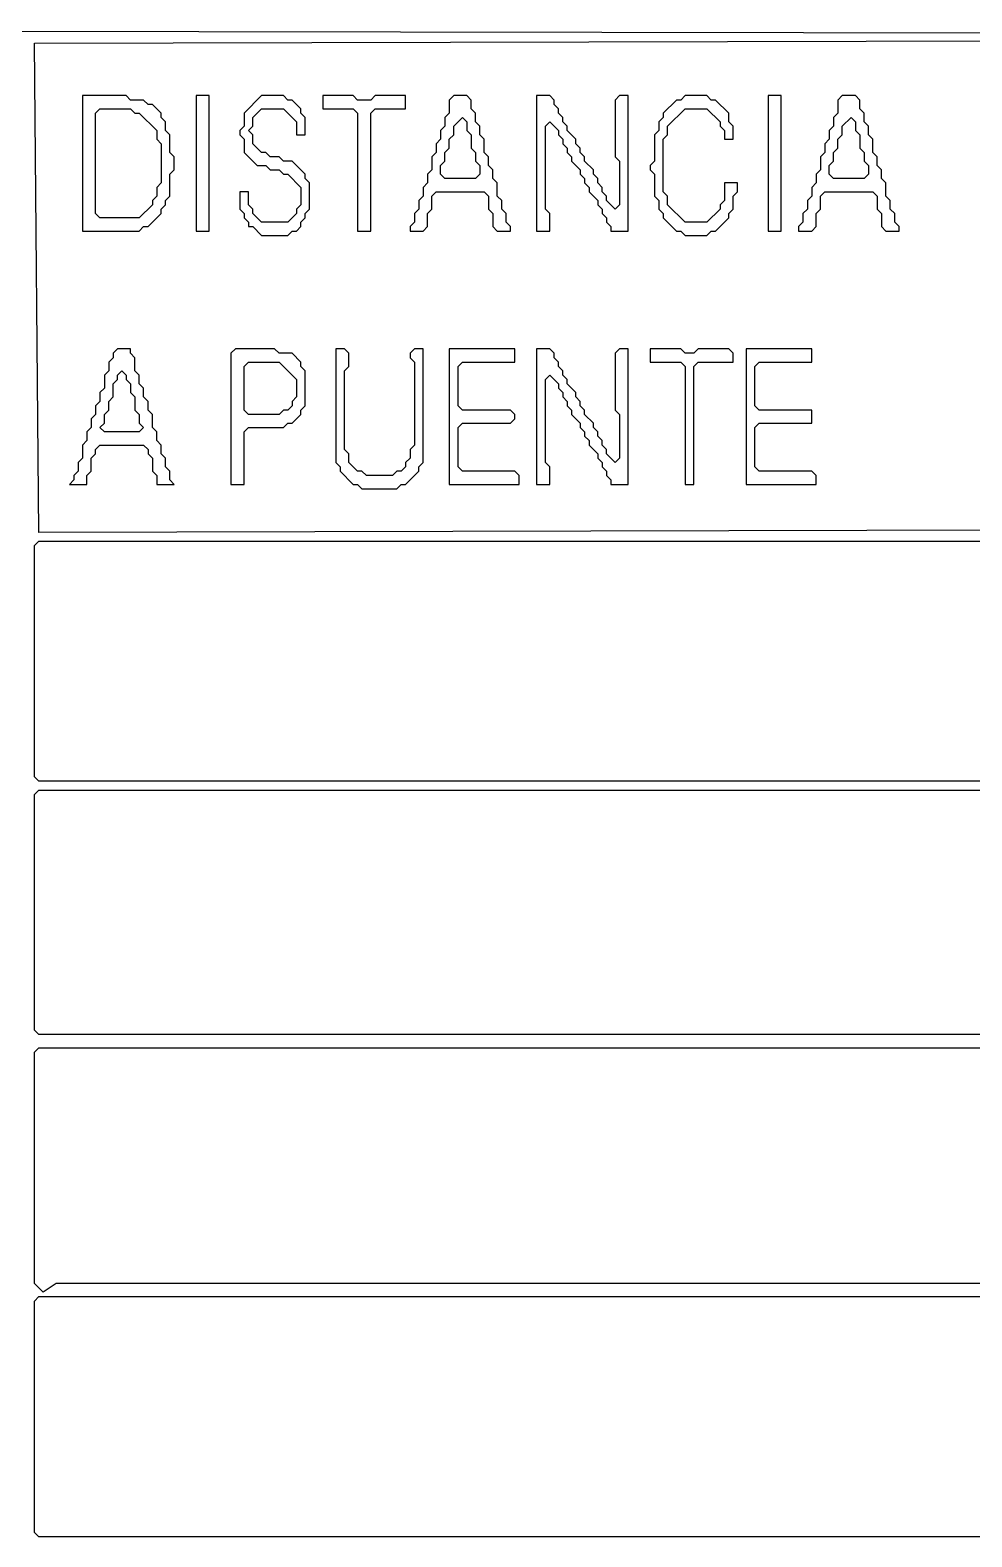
# Model space of a CAD drawing. Extents: x 17 to 323, y -435 to -5.
# Drawn here: x 210.7 to 232.27, y -193.1 to -158.6 of the extents above; entities that cross this region are included whole.
import ezdxf

# ---------------------------------------------------------------- set-up
doc = ezdxf.new("R2010")
doc.units = 0

msp = doc.modelspace()

# ---------------------------------------------------------------- linework, layer by layer
at = {"layer": 'CONTOURS'}
for p, q in [((253.9, -158.7), (187.6, -158.6)), ((210.8, -158.9), (253.5, -158.8)), ((210.9, -170.1), (210.8, -158.9)), ((211.9, -160.1), (211.9, -163.2)), ((212.9, -160.1), (211.9, -160.1)), ((212.2, -160.5), (212.3, -160.4)), ((212.3, -160.4), (213, -160.4)), ((213, -160.2), (212.9, -160.1)), ((213.3, -160.2), (213, -160.2)), ((213, -160.4), (213.1, -160.5)), ((213.4, -160.3), (213.3, -160.2)), ((213.5, -160.3), (213.4, -160.3)), ((213.7, -160.5), (213.5, -160.3)), ((214.5, -160.1), (214.5, -163.2)), ((214.8, -160.1), (214.5, -160.1)), ((214.8, -163.2), (214.8, -160.1)), ((216, -160.1), (215.6, -160.5)), ((215.8, -160.6), (216, -160.4)), ((216.5, -160.1), (216, -160.1)), ((216, -160.4), (216.5, -160.4)), ((216.6, -160.2), (216.5, -160.1)), ((216.5, -160.4), (216.8, -160.7)), ((216.7, -160.2), (216.6, -160.2)), ((216.9, -160.4), (216.7, -160.2)), ((216.9, -160.5), (216.9, -160.4)), ((217.4, -160.1), (217.4, -160.4)), ((218.1, -160.1), (217.4, -160.1)), ((217.4, -160.4), (218.1, -160.4)), ((218.2, -160.2), (218.1, -160.1)), ((218.1, -160.4), (218.2, -160.5)), ((218.5, -160.2), (218.2, -160.2)), ((218.6, -160.1), (218.5, -160.2)), ((218.5, -160.5), (218.6, -160.4)), ((219.3, -160.1), (218.6, -160.1)), ((218.6, -160.4), (219.3, -160.4)), ((219.3, -160.4), (219.3, -160.1)), ((220.4, -160.1), (220.3, -160.2)), ((220.3, -160.2), (220.3, -160.5)), ((220.7, -160.1), (220.4, -160.1)), ((220.8, -160.2), (220.7, -160.1)), ((220.8, -160.4), (220.8, -160.2)), ((220.9, -160.5), (220.8, -160.4)), ((222.3, -160.1), (222.3, -163.2)), ((222.6, -160.1), (222.3, -160.1)), ((222.7, -160.2), (222.6, -160.1)), ((222.7, -160.3), (222.7, -160.2)), ((222.8, -160.4), (222.7, -160.3)), ((222.8, -160.5), (222.8, -160.4)), ((224.2, -160.1), (224.1, -160.2)), ((224.1, -160.2), (224.1, -161.5)), ((224.4, -160.1), (224.2, -160.1)), ((224.4, -163.2), (224.4, -160.1)), ((225.5, -160.2), (225.2, -160.5)), ((225.3, -160.8), (225.7, -160.4)), ((225.6, -160.2), (225.5, -160.2)), ((225.7, -160.1), (225.6, -160.2)), ((226.2, -160.1), (225.7, -160.1)), ((225.7, -160.4), (226.2, -160.4)), ((226.3, -160.2), (226.2, -160.1)), ((226.2, -160.4), (226.5, -160.7)), ((226.4, -160.2), (226.3, -160.2)), ((226.7, -160.5), (226.4, -160.2)), ((227.6, -160.1), (227.6, -163.2)), ((227.9, -160.1), (227.6, -160.1)), ((227.9, -163.2), (227.9, -160.1)), ((229.3, -160.1), (229.2, -160.2)), ((229.2, -160.2), (229.2, -160.5)), ((229.6, -160.1), (229.3, -160.1)), ((229.7, -160.2), (229.6, -160.1)), ((229.7, -160.4), (229.7, -160.2)), ((229.8, -160.5), (229.7, -160.4)), ((212.2, -162.8), (212.2, -160.5)), ((213.1, -160.5), (213.2, -160.5)), ((213.2, -160.5), (213.6, -160.9)), ((213.7, -160.6), (213.7, -160.5)), ((213.8, -160.7), (213.7, -160.6)), ((213.8, -160.9), (213.8, -160.7)), ((215.6, -160.5), (215.6, -160.8)), ((215.8, -160.8), (215.8, -160.6)), ((216.8, -160.7), (216.8, -161)), ((217, -160.6), (216.9, -160.5)), ((217, -161), (217, -160.6)), ((218.2, -160.5), (218.2, -163.2)), ((218.5, -163.2), (218.5, -160.5)), ((220.3, -160.5), (220.2, -160.6)), ((220.2, -160.6), (220.2, -160.8)), ((220.4, -160.8), (220.6, -160.6)), ((220.6, -160.6), (220.7, -160.7)), ((220.7, -160.7), (220.7, -160.9)), ((220.9, -160.7), (220.9, -160.5)), ((221, -160.8), (220.9, -160.7)), ((222.5, -160.8), (222.6, -160.7)), ((222.6, -160.7), (222.8, -160.9)), ((222.9, -160.6), (222.8, -160.5)), ((222.9, -160.7), (222.9, -160.6)), ((223, -160.8), (222.9, -160.7)), ((225.2, -160.6), (225.1, -160.7)), ((225.1, -160.7), (225.1, -160.9)), ((225.2, -160.5), (225.2, -160.6)), ((226.5, -160.7), (226.5, -160.8)), ((226.7, -160.7), (226.7, -160.5)), ((226.8, -160.8), (226.7, -160.7)), ((229.2, -160.5), (229.1, -160.6)), ((229.1, -160.6), (229.1, -160.8)), ((229.3, -160.8), (229.5, -160.6)), ((229.5, -160.6), (229.6, -160.7)), ((229.6, -160.7), (229.6, -160.9)), ((229.8, -160.7), (229.8, -160.5)), ((229.9, -160.8), (229.8, -160.7)), ((213.6, -160.9), (213.6, -161.1)), ((213.6, -161.1), (213.7, -161.2)), ((213.9, -161), (213.8, -160.9)), ((213.9, -161.4), (213.9, -161)), ((215.6, -160.8), (215.5, -160.9)), ((215.5, -160.9), (215.5, -161)), ((215.5, -161), (215.6, -161.1)), ((215.6, -161.1), (215.6, -161.4)), ((215.7, -160.9), (215.8, -160.8)), ((215.8, -161), (215.7, -160.9)), ((215.8, -161.2), (215.8, -161)), ((216.8, -161), (217, -161)), ((220.1, -161.1), (220, -161.2)), ((220.2, -160.8), (220.1, -160.9)), ((220.1, -160.9), (220.1, -161.1)), ((220.3, -161.1), (220.4, -161)), ((220.3, -161.3), (220.3, -161.1)), ((220.4, -161), (220.4, -160.8)), ((220.7, -160.9), (220.8, -161)), ((220.8, -161), (220.8, -161.3)), ((221, -161), (221, -160.8)), ((221.1, -161.1), (221, -161)), ((221.1, -161.4), (221.1, -161.1)), ((222.5, -162.7), (222.5, -160.8)), ((222.8, -160.9), (222.8, -161)), ((222.8, -161), (222.9, -161.1)), ((222.9, -161.1), (222.9, -161.2)), ((223, -160.9), (223, -160.8)), ((223.2, -161.1), (223, -160.9)), ((223.2, -161.2), (223.2, -161.1)), ((225.1, -160.9), (225, -161)), ((225, -161), (225, -161.6)), ((225.2, -161.1), (225.3, -161)), ((225.2, -162.3), (225.2, -161.1)), ((225.3, -161), (225.3, -160.8)), ((226.5, -160.8), (226.6, -160.9)), ((226.6, -160.9), (226.6, -161.1)), ((226.6, -161.1), (226.8, -161.1)), ((226.8, -161.1), (226.8, -160.8)), ((229, -161.1), (228.9, -161.2)), ((229.1, -160.8), (229, -160.9)), ((229, -160.9), (229, -161.1)), ((229.2, -161.1), (229.3, -161)), ((229.2, -161.3), (229.2, -161.1)), ((229.3, -161), (229.3, -160.8)), ((229.6, -160.9), (229.7, -161)), ((229.7, -161), (229.7, -161.3)), ((229.9, -161), (229.9, -160.8)), ((230, -161.1), (229.9, -161)), ((230, -161.4), (230, -161.1)), ((213.7, -161.2), (213.7, -162.1)), ((214, -161.5), (213.9, -161.4)), ((215.6, -161.4), (215.9, -161.7)), ((216, -161.4), (215.8, -161.2)), ((216.1, -161.4), (216, -161.4)), ((216.2, -161.5), (216.1, -161.4)), ((220, -161.4), (219.9, -161.5)), ((220, -161.2), (220, -161.4)), ((220.2, -161.4), (220.3, -161.3)), ((220.2, -161.6), (220.2, -161.4)), ((220.8, -161.3), (220.9, -161.4)), ((220.9, -161.4), (220.9, -161.6)), ((221.2, -161.5), (221.1, -161.4)), ((222.9, -161.2), (223, -161.3)), ((223, -161.3), (223, -161.4)), ((223, -161.4), (223.1, -161.5)), ((223.3, -161.3), (223.2, -161.2)), ((223.3, -161.4), (223.3, -161.3)), ((223.4, -161.5), (223.3, -161.4)), ((228.9, -161.4), (228.8, -161.5)), ((228.9, -161.2), (228.9, -161.4)), ((229.1, -161.4), (229.2, -161.3)), ((229.1, -161.6), (229.1, -161.4)), ((229.7, -161.3), (229.8, -161.4)), ((229.8, -161.4), (229.8, -161.6)), ((230.1, -161.5), (230, -161.4)), ((213.9, -161.9), (214, -161.8)), ((214, -161.8), (214, -161.5)), ((215.9, -161.7), (216.1, -161.7)), ((216.1, -161.7), (216.2, -161.8)), ((216.4, -161.5), (216.2, -161.5)), ((216.2, -161.8), (216.4, -161.8)), ((216.5, -161.6), (216.4, -161.5)), ((216.4, -161.8), (216.5, -161.9)), ((216.7, -161.6), (216.5, -161.6)), ((217, -161.9), (216.7, -161.6)), ((219.9, -161.8), (219.8, -161.9)), ((219.9, -161.5), (219.9, -161.8)), ((220.1, -161.7), (220.2, -161.6)), ((220.1, -161.9), (220.1, -161.7)), ((220.9, -161.6), (221, -161.7)), ((221, -161.7), (221, -161.9)), ((221.2, -161.7), (221.2, -161.5)), ((221.3, -161.8), (221.2, -161.7)), ((221.3, -162), (221.3, -161.8)), ((223.1, -161.5), (223.1, -161.6)), ((223.1, -161.6), (223.3, -161.8)), ((223.3, -161.8), (223.3, -161.9)), ((223.4, -161.6), (223.4, -161.5)), ((223.6, -161.8), (223.4, -161.6)), ((223.6, -161.9), (223.6, -161.8)), ((224.1, -161.5), (224.2, -161.6)), ((224.2, -161.6), (224.2, -162.6)), ((225, -161.6), (224.9, -161.7)), ((224.9, -161.7), (224.9, -161.8)), ((224.9, -161.8), (225, -161.9)), ((228.8, -161.8), (228.7, -161.9)), ((228.8, -161.5), (228.8, -161.8)), ((229, -161.7), (229.1, -161.6)), ((229, -161.9), (229, -161.7)), ((229.8, -161.6), (229.9, -161.7)), ((229.9, -161.7), (229.9, -161.9)), ((230.1, -161.7), (230.1, -161.5)), ((230.2, -161.8), (230.1, -161.7)), ((230.2, -162), (230.2, -161.8)), ((213.7, -162.1), (213.6, -162.2)), ((213.9, -162.4), (213.9, -161.9)), ((216.5, -161.9), (216.6, -161.9)), ((216.6, -161.9), (216.9, -162.2)), ((217, -162), (217, -161.9)), ((217.1, -162.1), (217, -162)), ((217.1, -162.7), (217.1, -162.1)), ((219.8, -162.1), (219.7, -162.2)), ((219.8, -161.9), (219.8, -162.1)), ((220.2, -162), (220.1, -161.9)), ((220.9, -162), (220.2, -162)), ((221, -161.9), (220.9, -162)), ((221.4, -162.1), (221.3, -162)), ((221.4, -162.4), (221.4, -162.1)), ((223.3, -161.9), (223.4, -162)), ((223.4, -162), (223.4, -162.1)), ((223.4, -162.1), (223.5, -162.2)), ((223.7, -162), (223.6, -161.9)), ((223.7, -162.1), (223.7, -162)), ((223.8, -162.2), (223.7, -162.1)), ((225, -161.9), (225, -162.4)), ((226.9, -162.1), (226.6, -162.1)), ((226.6, -162.1), (226.6, -162.5)), ((226.9, -162.3), (226.9, -162.1)), ((228.7, -162.1), (228.6, -162.2)), ((228.7, -161.9), (228.7, -162.1)), ((229.1, -162), (229, -161.9)), ((229.8, -162), (229.1, -162)), ((229.9, -161.9), (229.8, -162)), ((230.3, -162.1), (230.2, -162)), ((230.3, -162.4), (230.3, -162.1)), ((213.6, -162.4), (213.5, -162.5)), ((213.6, -162.2), (213.6, -162.4)), ((213.8, -162.5), (213.9, -162.4)), ((215.7, -162.3), (215.5, -162.3)), ((215.5, -162.3), (215.5, -162.7)), ((215.7, -162.6), (215.7, -162.3)), ((216.9, -162.2), (216.9, -162.6)), ((219.7, -162.4), (219.6, -162.5)), ((219.7, -162.2), (219.7, -162.4)), ((219.9, -162.4), (220, -162.3)), ((219.9, -162.7), (219.9, -162.4)), ((220, -162.3), (221.1, -162.3)), ((221.1, -162.3), (221.2, -162.4)), ((221.2, -162.4), (221.2, -162.7)), ((221.5, -162.5), (221.4, -162.4)), ((223.5, -162.2), (223.5, -162.3)), ((223.5, -162.3), (223.7, -162.5)), ((223.8, -162.3), (223.8, -162.2)), ((223.9, -162.4), (223.8, -162.3)), ((223.9, -162.5), (223.9, -162.4)), ((225, -162.4), (225.1, -162.5)), ((225.3, -162.4), (225.2, -162.3)), ((225.3, -162.6), (225.3, -162.4)), ((226.8, -162.4), (226.9, -162.3)), ((226.8, -162.7), (226.8, -162.4)), ((228.6, -162.4), (228.5, -162.5)), ((228.6, -162.2), (228.6, -162.4)), ((228.8, -162.4), (228.9, -162.3)), ((228.8, -162.7), (228.8, -162.4)), ((228.9, -162.3), (230, -162.3)), ((230, -162.3), (230.1, -162.4)), ((230.1, -162.4), (230.1, -162.7)), ((230.4, -162.5), (230.3, -162.4)), ((212.3, -162.9), (212.2, -162.8)), ((213.5, -162.6), (213.2, -162.9)), ((213.4, -163.1), (213.7, -162.8)), ((213.5, -162.5), (213.5, -162.6)), ((213.7, -162.7), (213.8, -162.6)), ((213.7, -162.8), (213.7, -162.7)), ((213.8, -162.6), (213.8, -162.5)), ((215.5, -162.7), (215.6, -162.8)), ((215.6, -162.8), (215.6, -162.9)), ((215.8, -162.7), (215.7, -162.6)), ((215.8, -162.8), (215.8, -162.7)), ((216, -163), (215.8, -162.8)), ((216.8, -162.8), (216.6, -163)), ((216.9, -162.6), (216.8, -162.7)), ((216.8, -162.7), (216.8, -162.8)), ((217, -162.8), (217.1, -162.7)), ((217, -162.9), (217, -162.8)), ((219.6, -162.7), (219.5, -162.8)), ((219.5, -162.8), (219.5, -163)), ((219.6, -162.5), (219.6, -162.7)), ((219.8, -162.8), (219.9, -162.7)), ((219.8, -163.1), (219.8, -162.8)), ((221.2, -162.7), (221.3, -162.8)), ((221.3, -162.8), (221.3, -163.1)), ((221.5, -162.7), (221.5, -162.5)), ((221.6, -162.8), (221.5, -162.7)), ((221.6, -163), (221.6, -162.8)), ((222.6, -162.8), (222.5, -162.7)), ((222.6, -163.2), (222.6, -162.8)), ((223.7, -162.5), (223.7, -162.6)), ((223.7, -162.6), (223.8, -162.7)), ((223.8, -162.7), (223.8, -162.8)), ((223.8, -162.8), (223.9, -162.9)), ((224.1, -162.7), (223.9, -162.5)), ((224.2, -162.6), (224.1, -162.7)), ((225.1, -162.5), (225.1, -162.7)), ((225.1, -162.7), (225.2, -162.8)), ((225.2, -162.8), (225.2, -162.9)), ((225.7, -163), (225.3, -162.6)), ((226.5, -162.7), (226.2, -163)), ((226.6, -162.5), (226.5, -162.6)), ((226.5, -162.6), (226.5, -162.7)), ((226.7, -162.8), (226.8, -162.7)), ((226.7, -162.9), (226.7, -162.8)), ((228.5, -162.7), (228.4, -162.8)), ((228.4, -162.8), (228.4, -163)), ((228.5, -162.5), (228.5, -162.7)), ((228.7, -162.8), (228.8, -162.7)), ((228.7, -163.1), (228.7, -162.8)), ((230.1, -162.7), (230.2, -162.8)), ((230.2, -162.8), (230.2, -163.1)), ((230.4, -162.7), (230.4, -162.5)), ((230.5, -162.8), (230.4, -162.7)), ((230.5, -163), (230.5, -162.8)), ((213.2, -162.9), (212.3, -162.9)), ((213.2, -163.2), (213.3, -163.1)), ((213.3, -163.1), (213.4, -163.1)), ((215.6, -162.9), (215.7, -163)), ((215.7, -163), (215.7, -163.1)), ((215.7, -163.1), (215.8, -163.1)), ((215.8, -163.1), (216, -163.3)), ((216.6, -163), (216, -163)), ((216.8, -163.2), (216.9, -163.1)), ((216.9, -163), (217, -162.9)), ((216.9, -163.1), (216.9, -163)), ((219.5, -163), (219.4, -163.1)), ((219.4, -163.1), (219.4, -163.2)), ((219.7, -163.2), (219.8, -163.1)), ((221.3, -163.1), (221.4, -163.2)), ((221.7, -163.1), (221.6, -163)), ((221.7, -163.2), (221.7, -163.1)), ((223.9, -162.9), (223.9, -163)), ((223.9, -163), (224, -163.1)), ((224, -163.1), (224, -163.2)), ((225.2, -162.9), (225.5, -163.2)), ((226.2, -163), (225.7, -163)), ((226.4, -163.2), (226.7, -162.9)), ((228.4, -163), (228.3, -163.1)), ((228.3, -163.1), (228.3, -163.2)), ((228.6, -163.2), (228.7, -163.1)), ((230.2, -163.1), (230.3, -163.2)), ((230.6, -163.1), (230.5, -163)), ((230.6, -163.2), (230.6, -163.1)), ((211.9, -163.2), (213.2, -163.2)), ((214.5, -163.2), (214.8, -163.2)), ((216, -163.3), (216.6, -163.3)), ((216.6, -163.3), (216.7, -163.2)), ((216.7, -163.2), (216.8, -163.2)), ((218.2, -163.2), (218.5, -163.2)), ((219.4, -163.2), (219.7, -163.2)), ((221.4, -163.2), (221.7, -163.2)), ((222.3, -163.2), (222.6, -163.2)), ((224, -163.2), (224.4, -163.2)), ((225.5, -163.2), (225.6, -163.2)), ((225.6, -163.2), (225.7, -163.3)), ((225.7, -163.3), (226.2, -163.3)), ((226.2, -163.3), (226.3, -163.2)), ((226.3, -163.2), (226.4, -163.2)), ((227.6, -163.2), (227.9, -163.2)), ((228.3, -163.2), (228.6, -163.2)), ((230.3, -163.2), (230.6, -163.2)), ((212.7, -165.9), (212.6, -166)), ((213, -165.9), (212.7, -165.9)), ((213, -166), (213, -165.9)), ((215.4, -165.9), (215.3, -166)), ((216.3, -165.9), (215.4, -165.9)), ((216.4, -166), (216.3, -165.9)), ((217.7, -165.9), (217.7, -168.5)), ((217.9, -165.9), (217.7, -165.9)), ((218, -166), (217.9, -165.9)), ((219.5, -165.9), (219.4, -166)), ((219.7, -165.9), (219.5, -165.9)), ((219.7, -168.5), (219.7, -165.9)), ((220.3, -165.9), (220.3, -169)), ((221.8, -165.9), (220.3, -165.9)), ((221.8, -166.2), (221.8, -165.9)), ((222.3, -165.9), (222.3, -169)), ((222.6, -165.9), (222.3, -165.9)), ((222.7, -166), (222.6, -165.9)), ((224.2, -165.9), (224.1, -166)), ((224.4, -165.9), (224.2, -165.9)), ((224.4, -169), (224.4, -165.9)), ((224.9, -165.9), (224.9, -166.2)), ((225.6, -165.9), (224.9, -165.9)), ((225.7, -166), (225.6, -165.9)), ((226, -165.9), (225.9, -166)), ((226.7, -165.9), (226, -165.9)), ((226.8, -166), (226.7, -165.9)), ((227.1, -165.9), (227.1, -169)), ((228.6, -165.9), (227.1, -165.9)), ((228.6, -166.2), (228.6, -165.9)), ((212.6, -166.1), (212.5, -166.2)), ((212.5, -166.2), (212.5, -166.4)), ((212.6, -166), (212.6, -166.1)), ((213.1, -166.1), (213, -166)), ((213.1, -166.4), (213.1, -166.1)), ((215.3, -166), (215.3, -169)), ((215.6, -166.3), (215.7, -166.2)), ((215.7, -166.2), (216.4, -166.2)), ((216.7, -166), (216.4, -166)), ((216.4, -166.2), (216.8, -166.6)), ((216.9, -166.2), (216.7, -166)), ((216.9, -166.3), (216.9, -166.2)), ((218, -166.3), (218, -166)), ((219.4, -166), (219.4, -166.1)), ((219.4, -166.1), (219.5, -166.2)), ((219.5, -166.2), (219.5, -168.1)), ((220.5, -166.3), (220.6, -166.2)), ((220.6, -166.2), (221.8, -166.2)), ((222.7, -166.1), (222.7, -166)), ((222.8, -166.2), (222.7, -166.1)), ((222.8, -166.3), (222.8, -166.2)), ((224.1, -166), (224.1, -167.3)), ((224.9, -166.2), (225.6, -166.2)), ((225.6, -166.2), (225.7, -166.3)), ((225.9, -166), (225.7, -166)), ((225.9, -166.3), (226, -166.2)), ((226, -166.2), (226.8, -166.2)), ((226.8, -166.2), (226.8, -166)), ((227.3, -166.3), (227.4, -166.2)), ((227.4, -166.2), (228.6, -166.2)), ((212.5, -166.4), (212.4, -166.5)), ((212.4, -166.5), (212.4, -166.8)), ((212.6, -166.7), (212.7, -166.6)), ((212.7, -166.5), (212.8, -166.4)), ((212.7, -166.6), (212.7, -166.5)), ((212.8, -166.4), (212.9, -166.5)), ((212.9, -166.5), (212.9, -166.6)), ((212.9, -166.6), (213, -166.7)), ((213.2, -166.5), (213.1, -166.4)), ((213.2, -166.7), (213.2, -166.5)), ((215.6, -167.3), (215.6, -166.3)), ((216.8, -166.6), (216.8, -167)), ((217, -166.4), (216.9, -166.3)), ((217, -167.2), (217, -166.4)), ((217.9, -166.4), (218, -166.3)), ((217.9, -168.2), (217.9, -166.4)), ((220.5, -167.2), (220.5, -166.3)), ((222.5, -166.6), (222.6, -166.5)), ((222.5, -168.5), (222.5, -166.6)), ((222.6, -166.5), (222.8, -166.7)), ((222.9, -166.4), (222.8, -166.3)), ((222.9, -166.5), (222.9, -166.4)), ((223, -166.6), (222.9, -166.5)), ((223, -166.7), (223, -166.6)), ((225.7, -166.3), (225.7, -169)), ((225.9, -169), (225.9, -166.3)), ((227.3, -167.2), (227.3, -166.3)), ((212.4, -166.8), (212.3, -166.9)), ((212.3, -166.9), (212.3, -167.1)), ((212.6, -167), (212.6, -166.7)), ((213, -166.7), (213, -166.9)), ((213, -166.9), (213.1, -167)), ((213.3, -166.8), (213.2, -166.7)), ((213.3, -167), (213.3, -166.8)), ((222.8, -166.7), (222.8, -166.8)), ((222.8, -166.8), (222.9, -166.9)), ((222.9, -166.9), (222.9, -167)), ((223.2, -166.9), (223, -166.7)), ((223.2, -167), (223.2, -166.9)), ((212.3, -167.1), (212.2, -167.2)), ((212.2, -167.2), (212.2, -167.4)), ((212.4, -167.4), (212.5, -167.3)), ((212.5, -167.1), (212.6, -167)), ((212.5, -167.3), (212.5, -167.1)), ((213.1, -167), (213.1, -167.3)), ((213.1, -167.3), (213.2, -167.4)), ((213.4, -167.1), (213.3, -167)), ((213.4, -167.3), (213.4, -167.1)), ((213.5, -167.4), (213.4, -167.3)), ((215.7, -167.4), (215.6, -167.3)), ((216.5, -167.3), (216.4, -167.4)), ((216.6, -167.3), (216.5, -167.3)), ((216.7, -167.2), (216.6, -167.3)), ((216.8, -167), (216.7, -167.1)), ((216.7, -167.1), (216.7, -167.2)), ((216.9, -167.3), (217, -167.2)), ((216.9, -167.4), (216.9, -167.3)), ((220.6, -167.3), (220.5, -167.2)), ((221.7, -167.3), (220.6, -167.3)), ((221.8, -167.4), (221.7, -167.3)), ((222.9, -167), (223, -167.1)), ((223, -167.1), (223, -167.2)), ((223, -167.2), (223.1, -167.3)), ((223.1, -167.3), (223.1, -167.4)), ((223.3, -167.1), (223.2, -167)), ((223.3, -167.2), (223.3, -167.1)), ((223.4, -167.3), (223.3, -167.2)), ((223.4, -167.4), (223.4, -167.3)), ((224.1, -167.3), (224.2, -167.4)), ((227.4, -167.3), (227.3, -167.2)), ((228.6, -167.3), (227.4, -167.3)), ((228.6, -167.6), (228.6, -167.3)), ((212.2, -167.4), (212.1, -167.5)), ((212.1, -167.5), (212.1, -167.7)), ((212.3, -167.7), (212.4, -167.6)), ((212.4, -167.6), (212.4, -167.4)), ((213.2, -167.4), (213.2, -167.6)), ((213.2, -167.6), (213.3, -167.7)), ((213.5, -167.7), (213.5, -167.4)), ((216.4, -167.4), (215.7, -167.4)), ((216.5, -167.7), (216.6, -167.6)), ((216.6, -167.6), (216.7, -167.6)), ((216.7, -167.6), (216.9, -167.4)), ((220.5, -167.7), (220.6, -167.6)), ((220.6, -167.6), (221.7, -167.6)), ((221.7, -167.6), (221.8, -167.5)), ((221.8, -167.5), (221.8, -167.4)), ((223.1, -167.4), (223.3, -167.6)), ((223.3, -167.6), (223.3, -167.7)), ((223.6, -167.6), (223.4, -167.4)), ((223.6, -167.7), (223.6, -167.6)), ((224.2, -167.4), (224.2, -168.4)), ((227.3, -167.7), (227.4, -167.6)), ((227.4, -167.6), (228.6, -167.6)), ((212, -168), (211.9, -168.1)), ((212.1, -167.7), (212, -167.8)), ((212, -167.8), (212, -168)), ((212.4, -167.8), (212.3, -167.7)), ((213.2, -167.8), (212.4, -167.8)), ((213.3, -167.7), (213.2, -167.8)), ((213.6, -167.8), (213.5, -167.7)), ((213.6, -168), (213.6, -167.8)), ((213.7, -168.1), (213.6, -168)), ((215.6, -167.8), (215.7, -167.7)), ((215.6, -169), (215.6, -167.8)), ((215.7, -167.7), (216.5, -167.7)), ((220.5, -168.6), (220.5, -167.7)), ((223.3, -167.7), (223.4, -167.8)), ((223.4, -167.8), (223.4, -167.9)), ((223.4, -167.9), (223.5, -168)), ((223.5, -168), (223.5, -168.1)), ((223.7, -167.8), (223.6, -167.7)), ((223.7, -167.9), (223.7, -167.8)), ((223.8, -168), (223.7, -167.9)), ((223.8, -168.1), (223.8, -168)), ((227.3, -168.6), (227.3, -167.7)), ((211.9, -168.1), (211.9, -168.4)), ((212.1, -168.4), (212.2, -168.3)), ((212.2, -168.2), (212.3, -168.1)), ((212.2, -168.3), (212.2, -168.2)), ((212.3, -168.1), (213.3, -168.1)), ((213.3, -168.1), (213.4, -168.2)), ((213.4, -168.2), (213.4, -168.3)), ((213.4, -168.3), (213.5, -168.4)), ((213.7, -168.3), (213.7, -168.1)), ((213.8, -168.4), (213.7, -168.3)), ((218, -168.3), (217.9, -168.2)), ((218, -168.5), (218, -168.3)), ((219.5, -168.1), (219.4, -168.2)), ((219.4, -168.2), (219.4, -168.4)), ((223.5, -168.1), (223.7, -168.3)), ((223.7, -168.3), (223.7, -168.4)), ((223.9, -168.2), (223.8, -168.1)), ((223.9, -168.3), (223.9, -168.2)), ((224.1, -168.5), (223.9, -168.3)), ((211.8, -168.7), (211.7, -168.8)), ((211.9, -168.4), (211.8, -168.5)), ((211.8, -168.5), (211.8, -168.7)), ((212, -168.8), (212.1, -168.7)), ((212.1, -168.7), (212.1, -168.4)), ((213.5, -168.4), (213.5, -168.7)), ((213.5, -168.7), (213.6, -168.8)), ((213.8, -168.6), (213.8, -168.4)), ((213.9, -168.7), (213.8, -168.6)), ((213.9, -168.9), (213.9, -168.7)), ((217.7, -168.5), (217.8, -168.6)), ((217.8, -168.6), (217.8, -168.7)), ((217.8, -168.7), (218.1, -169)), ((218.2, -168.7), (218, -168.5)), ((218.3, -168.7), (218.2, -168.7)), ((218.4, -168.8), (218.3, -168.7)), ((219.1, -168.7), (219, -168.8)), ((219.2, -168.7), (219.1, -168.7)), ((219.3, -168.6), (219.2, -168.7)), ((219.4, -168.4), (219.3, -168.5)), ((219.3, -168.5), (219.3, -168.6)), ((219.3, -169), (219.6, -168.7)), ((219.6, -168.6), (219.7, -168.5)), ((219.6, -168.7), (219.6, -168.6)), ((220.6, -168.7), (220.5, -168.6)), ((221.8, -168.7), (220.6, -168.7)), ((221.9, -168.8), (221.8, -168.7)), ((222.6, -168.6), (222.5, -168.5)), ((222.6, -169), (222.6, -168.6)), ((223.7, -168.4), (223.8, -168.5)), ((223.8, -168.5), (223.8, -168.6)), ((223.8, -168.6), (223.9, -168.7)), ((223.9, -168.7), (223.9, -168.8)), ((224.2, -168.4), (224.1, -168.5)), ((227.4, -168.7), (227.3, -168.6)), ((228.6, -168.7), (227.4, -168.7)), ((228.7, -168.8), (228.6, -168.7)), ((211.7, -168.9), (211.6, -169)), ((211.6, -169), (212, -169)), ((211.7, -168.8), (211.7, -168.9)), ((212, -169), (212, -168.8)), ((213.6, -168.8), (213.6, -169)), ((213.6, -169), (214, -169)), ((214, -169), (213.9, -168.9)), ((215.3, -169), (215.6, -169)), ((218.1, -169), (218.2, -169)), ((218.2, -169), (218.3, -169.1)), ((219, -168.8), (218.4, -168.8)), ((219.1, -169.1), (219.2, -169)), ((219.2, -169), (219.3, -169)), ((220.3, -169), (221.9, -169)), ((221.9, -169), (221.9, -168.8)), ((222.3, -169), (222.6, -169)), ((223.9, -168.8), (224, -168.9)), ((224, -168.9), (224, -169)), ((224, -169), (224.4, -169)), ((225.7, -169), (225.9, -169)), ((227.1, -169), (228.7, -169)), ((228.7, -169), (228.7, -168.8)), ((218.3, -169.1), (219.1, -169.1)), ((253.7, -170), (210.9, -170.1)), ((210.8, -170.4), (210.9, -170.3)), ((210.8, -175.7), (210.8, -170.4)), ((210.9, -170.3), (253.6, -170.3)), ((210.9, -175.8), (210.8, -175.7)), ((253.6, -175.8), (210.9, -175.8)), ((210.8, -176.1), (210.9, -176)), ((210.8, -181.5), (210.8, -176.1)), ((210.9, -176), (253.6, -176)), ((210.9, -181.6), (210.8, -181.5)), ((253.6, -181.6), (210.9, -181.6)), ((210.8, -182), (210.9, -181.9)), ((210.8, -187.3), (210.8, -182)), ((210.9, -181.9), (253.6, -181.9)), ((211, -187.5), (210.8, -187.3)), ((211.3, -187.3), (211, -187.5)), ((253.2, -187.3), (211.3, -187.3)), ((210.8, -187.7), (210.9, -187.6)), ((210.9, -187.6), (253.6, -187.6)), ((210.8, -193), (210.8, -187.7)), ((210.9, -193.1), (210.8, -193)), ((253.6, -193.1), (210.9, -193.1))]:
    msp.add_line(p, q, dxfattribs=at)

doc.saveas('drawing.dxf')
